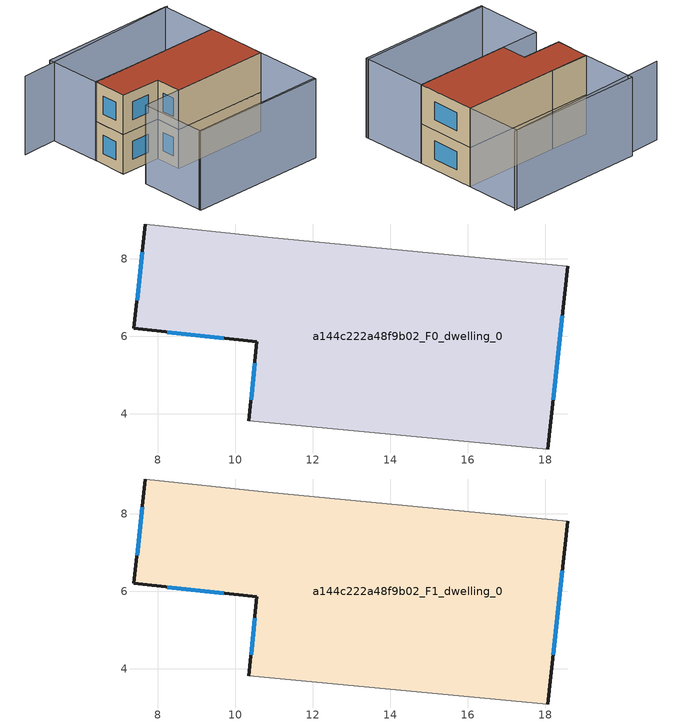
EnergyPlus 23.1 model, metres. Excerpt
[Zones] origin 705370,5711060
a144c222a48f9b02_F0_dwelling_0
 floor ground (EU_floor_Construction): 18.57,7.8 18.06,3.09 10.35,3.81 10.56,5.86 7.39,6.2 7.68,8.89 10.84,8.55 z0
 wall outside (EU_wall_Construction): 18.06,3.09 18.57,7.8 / 7.68,8.89 7.39,6.2 10.56,5.86 10.35,3.81 z0:3
 wall adiabatic (EU_wall_Construction): 18.57,7.8 10.84,8.55 7.68,8.89 / 10.35,3.81 18.06,3.09 z0:3
 window (EU_Window_Construction): 18.2,4.36 18.44,6.53 / 10.5,5.31 10.41,4.36 / 8.24,6.11 9.7,5.95 / 7.6,8.17 7.47,6.93 z0.81:2.19
a144c222a48f9b02_F1_dwelling_0
 floor to a144c222a48f9b02_F0_dwelling_0 (EU_floor_Construction): 18.57,7.8 18.06,3.09 10.35,3.81 10.56,5.86 7.39,6.2 7.68,8.89 10.84,8.55 z3
 wall outside (EU_wall_Construction): 18.06,3.09 18.57,7.8 / 7.68,8.89 7.39,6.2 10.56,5.86 10.35,3.81 z3:6
 wall adiabatic (EU_wall_Construction): 18.57,7.8 10.84,8.55 7.68,8.89 / 10.35,3.81 18.06,3.09 z3:6
 window (EU_Window_Construction): 18.2,4.36 18.44,6.53 / 10.5,5.31 10.41,4.36 / 8.24,6.11 9.7,5.95 / 7.6,8.17 7.47,6.93 z3.81:5.19
 roof outside (EU_roof_Construction): 18.06,3.09 18.57,7.8 10.84,8.55 7.68,8.89 7.39,6.2 10.56,5.86 10.35,3.81 z6
shading: 6.73,-1.06 17.57,-2.04 / 19.19,12.25 5.26,13.05 / 7.27,4.14 18.06,3.09 / 18.06,3.09 17.55,-2.19 / 17.55,-2.19 6.76,-1.14 / 6.76,-1.14 7.27,4.14 / 8.1,13.3 19,12.26 / 19,12.26 18.57,7.8 / 18.57,7.8 7.68,8.84 / 7.68,8.84 8.1,13.3 z0:6
[Building]
EU S2 Campaign: North Axis=0; Terrain=City; Solar Distribution=FullExterior
[Site:Location]
London: Latitude=51.5; Longitude=-0.5; Time Zone=0; Elevation=25
[SizingPeriod:WeatherFileDays]
AnnualSizingPeriod: Begin Month=1; Begin Day of Month=1; End Month=12; End Day of Month=31; Day of Week for Start Day=Monday; Use Weather File Daylight Saving Period=No; Use Weather File Rain and Snow Indicators=No
[MATERIAL]
EU_InternalMass_Material: Roughness=MediumRough; Thickness=0.1; Conductivity=1; Density=1800; Specific Heat=900; Thermal Absorptance=0.9; Solar Absorptance=0.7; Visible Absorptance=0.7
[MATERIAL:NOMASS] Roughness=MediumRough; Thermal Absorptance=0.9; Solar Absorptance=0.7; Visible Absorptance=0.7
Name | Thermal Resistance
EU_wall_NoMass | 0.555556
EU_roof_NoMass | 0.510204
EU_floor_NoMass | 1.68919
[WINDOWMATERIAL:SIMPLEGLAZINGSYSTEM]
EU_Window_SimpleGlazing: UFactor=3.96; Solar Heat Gain Coefficient=0.85; Visible Transmittance=0.85
[CONSTRUCTION]
EU_wall_Construction: EU_wall_NoMass
EU_roof_Construction: EU_roof_NoMass
EU_floor_Construction: EU_floor_NoMass
EU_Window_Construction: EU_Window_SimpleGlazing
EU_InternalMass_Construction: EU_InternalMass_Material
[ZONE] Type=1; Multiplier=1; Ceiling Height=autocalculate; Floor Area=autocalculate; Part of Total Floor Area=Yes
Name | Volume
a144c222a48f9b02_F0_dwelling_0 | 136.492
a144c222a48f9b02_F1_dwelling_0 | 136.493
[INTERNALMASS] Construction=EU_InternalMass_Construction; Surface Area=45.4975
Name | Zone or ZoneList
a144c222a48f9b02_F0_dwelling_0_EU_InternalMass | a144c222a48f9b02_F0_dwelling_0
a144c222a48f9b02_F1_dwelling_0_EU_InternalMass | a144c222a48f9b02_F1_dwelling_0
[OTHEREQUIPMENT] Fuel Type=Electricity; Design Level Calculation Method=Watts/Area; Power per Zone Floor Area=1; Fraction Latent=0; Fraction Radiant=0; Fraction Lost=0; Carbon Dioxide Generation Rate=0; EndUse Subcategory=EU_Step8_InternalGains
Name | Zone or ZoneList or Space or SpaceList | Schedule
EU_Step8_InternalGain_a144c222a48f9b02_F0_dwelling_0_f000 | a144c222a48f9b02_F0_dwelling_0 | EU_Step8_GainSchedule_a144c222a48f9b02_F0_dwelling_0_f000
EU_Step8_InternalGain_a144c222a48f9b02_F1_dwelling_0_f000 | a144c222a48f9b02_F1_dwelling_0 | EU_Step8_GainSchedule_a144c222a48f9b02_F1_dwelling_0_f000
[ZONEVENTILATION:DESIGNFLOWRATE] Schedule=EU_AlwaysOn; Design Flow Rate Calculation Method=AirChanges/Hour; Air Changes per Hour=0.48; Ventilation Type=Natural; Fan Pressure Rise=0; Fan Total Efficiency=1; Constant Term Coefficient=1; Temperature Term Coefficient=0; Velocity Term Coefficient=0; Velocity Squared Term Coefficient=0; Minimum Indoor Temperature=-100; Maximum Indoor Temperature=100; Delta Temperature=-100; Minimum Outdoor Temperature=-100; Maximum Outdoor Temperature=100; Maximum Wind Speed=40
Name | Zone or ZoneList or Space or SpaceList
EU_ConstantAir_a144c222a48f9b02_F0_dwelling_0 | a144c222a48f9b02_F0_dwelling_0
EU_ConstantAir_a144c222a48f9b02_F1_dwelling_0 | a144c222a48f9b02_F1_dwelling_0
[HVACTEMPLATE:THERMOSTAT] Constant Heating Setpoint=20; Constant Cooling Setpoint=50
EU_HeatOnly_a144c222a48f9b02_F0_dwelling_0; EU_HeatOnly_a144c222a48f9b02_F1_dwelling_0
[HVACTEMPLATE:ZONE:IDEALLOADSAIRSYSTEM] System Availability Schedule=EU_AlwaysOn; Maximum Heating Supply Air Temperature=50; Minimum Cooling Supply Air Temperature=13; Maximum Heating Supply Air Humidity Ratio=0.0156; Minimum Cooling Supply Air Humidity Ratio=0.0077; Heating Limit=NoLimit; Cooling Limit=NoLimit; Heating Availability Schedule=EU_AlwaysOn; Cooling Availability Schedule=EU_CoolingOff; Dehumidification Control Type=ConstantSensibleHeatRatio; Cooling Sensible Heat Ratio=0.7; Dehumidification Setpoint=60; Humidification Control Type=None; Humidification Setpoint=30; Outdoor Air Method=None; Outdoor Air Flow Rate per Person=0.00944; Outdoor Air Flow Rate per Zone Floor Area=0; Outdoor Air Flow Rate per Zone=0; Demand Controlled Ventilation Type=None; Outdoor Air Economizer Type=NoEconomizer; Heat Recovery Type=None; Sensible Heat Recovery Effectiveness=0.7; Latent Heat Recovery Effectiveness=0.65
Name | Template Thermostat
a144c222a48f9b02_F0_dwelling_0 | EU_HeatOnly_a144c222a48f9b02_F0_dwelling_0
a144c222a48f9b02_F1_dwelling_0 | EU_HeatOnly_a144c222a48f9b02_F1_dwelling_0
[SIZING:ZONE] Zone Cooling Design Supply Air Temperature Input Method=SupplyAirTemperature; Zone Cooling Design Supply Air Temperature=13; Zone Heating Design Supply Air Temperature Input Method=SupplyAirTemperature; Zone Heating Design Supply Air Temperature=50; Zone Cooling Design Supply Air Humidity Ratio=0.008; Zone Heating Design Supply Air Humidity Ratio=0.008; Cooling Design Air Flow Method=DesignDay; Cooling Design Air Flow Rate=0; Cooling Minimum Air Flow per Zone Floor Area=0.000762; Cooling Minimum Air Flow=0; Cooling Minimum Air Flow Fraction=0.2; Heating Design Air Flow Method=DesignDay; Heating Design Air Flow Rate=0; Heating Maximum Air Flow per Zone Floor Area=0.002032; Heating Maximum Air Flow=0.141576; Heating Maximum Air Flow Fraction=0.3; Account for Dedicated Outdoor Air System=No; Dedicated Outdoor Air System Control Strategy=NeutralSupplyAir; Dedicated Outdoor Air Low Setpoint Temperature for Design=autosize; Dedicated Outdoor Air High Setpoint Temperature for Design=autosize; Zone Load Sizing Method=Sensible Load Only No Latent Load; Zone Latent Cooling Design Supply Air Humidity Ratio Input Method=HumidityRatioDifference; Zone Cooling Design Supply Air Humidity Ratio Difference=0.005; Zone Latent Heating Design Supply Air Humidity Ratio Input Method=HumidityRatioDifference; Zone Humidification Design Supply Air Humidity Ratio Difference=0.005
a144c222a48f9b02_F0_dwelling_0; a144c222a48f9b02_F1_dwelling_0
[SCHEDULE:CONSTANT]
Name | Hourly Value
EU_AlwaysOn | 1
EU_CoolingOff | 0
[SCHEDULE:FILE] Column Number=1; Rows to Skip at Top=0; Number of Hours of Data=8760; Column Separator=Comma; Interpolate to Timestep=No; Minutes per Item=60; Adjust Schedule for Daylight Savings=Yes
Name | File
EU_Step8_GainSchedule_a144c222a48f9b02_F0_dwelling_0_f000 | ../../schedules/a144c222a48f9b02/a144c222a48f9b02_F0_dwelling_0_f000_gain.csv
EU_Step8_GainSchedule_a144c222a48f9b02_F1_dwelling_0_f000 | ../../schedules/a144c222a48f9b02/a144c222a48f9b02_F1_dwelling_0_f000_gain.csv
